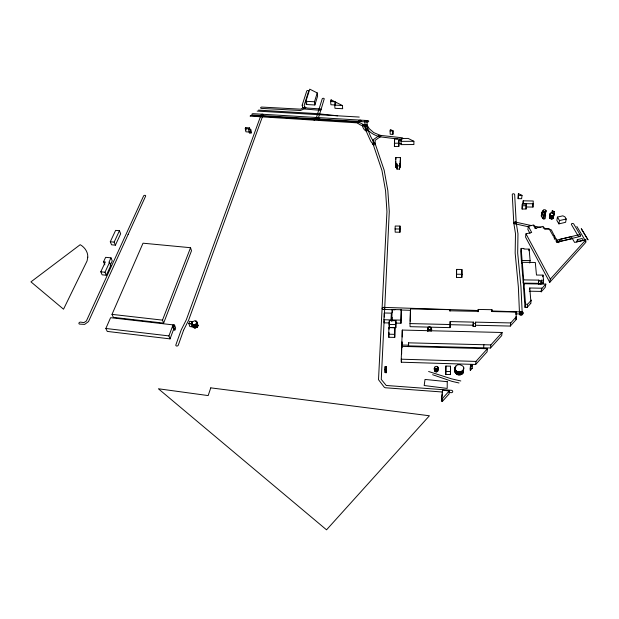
<?xml version="1.0" encoding="UTF-8"?>
<svg xmlns="http://www.w3.org/2000/svg" width="619" height="619" viewBox="0 0 619 619"><rect width="100%" height="100%" fill="white"/><g stroke="black" fill="none" stroke-linecap="round" stroke-linejoin="round"><path stroke-width="0.93" d="M554.09 214.027L554.09 214.584C548.875 219.141 549.076 208.913 554.09 214.027L552.96 218.615L551.367 218.94L549.742 218.198L549.424 217.076L550.221 216.232M553.533 217.88L553.193 216.735M428.015 327.327L427.667 330.979L428.015 327.327C430.375 325.308 432.712 328.766 431.327 331.111M427.744 331.033L427.69 327.892M427.953 330.592L427.768 328.72M428.51 331.041L428.526 329.494L427.969 329.053M429.122 331.235L429.137 329.695L428.526 329.494M430.437 331.095L430.46 329.556L431.373 328.024M431.01 330.685L431.033 329.146M431.203 330.755L431.25 327.668M434.623 370.673C432.495 364.746 440.496 364.901 437.826 371.005C435.583 373.845 433.23 369.396 434.716 367.191M434.817 371.183L434.693 367.663M435.134 371.532L434.886 368.173M435.459 371.733L435.203 368.522M435.838 371.864L435.528 368.723M436.457 371.918L436.534 368.909L437.633 368.413L437.966 367.423M437.099 371.748L437.176 368.738M437.324 368.762L437.385 366.502M437.548 371.423L437.633 368.413M437.826 371.005L437.749 366.881M410.018 323.582L410.49 308.912L450.005 309.662L450.013 310.792L478.27 311.372L478.208 309.43L491.958 309.709L492.051 311.55L516.246 312.053L516.107 319.636L510.311 326.066L475.369 325.254L475.407 326.484L473.125 326.43L473.334 322.112L450.137 321.586L450.021 327.629L410.072 326.67L410.018 323.582L450.16 324.526L450.021 327.629M410.242 321.176L410.49 308.912M441.409 401.05L442.508 390.163L449.208 390.999L449.069 393.97L442.546 401.197L441.409 401.05L441.626 399.294M442.43 392.384L442.508 390.163M442.546 401.197L442.655 398.249L449.208 390.999M400.996 323.219L401.298 309.732L392.237 309.546L391.75 319.922L400.903 320.131L400.996 323.219L395.526 323.095M401.244 359.19L401.716 346.361L487.408 348.729L487.099 351.809L475.686 364.459L401.336 362.208L401.244 359.19L475.949 361.411L487.408 348.729M402.35 347.29L401.824 342.578L402.28 330.059L502.086 332.496L501.707 335.606L490.534 347.994L408.633 345.882L408.579 342.833L490.859 344.915L502.086 332.496M401.336 362.208L401.437 359.461M401.638 353.975L401.716 346.361M401.909 345.626L402.048 341.781M402.226 336.976L402.28 330.059M400.903 320.131L401.298 309.732M445.897 366.046L445.788 374.441L450.408 374.588L450.547 371.578L450.516 366.185L445.897 366.046L445.788 374.441M394.736 337.409L394.899 327.753L388.98 327.613L388.662 334.206L388.809 337.262L394.736 337.409L394.899 327.753M395.804 327.66L395.858 320.719L389.328 320.572L389.142 324.433L389.281 327.505L395.804 327.66L395.858 320.719M399.959 232.195L399.998 226.074L395.224 226.036L395.084 228.953L395.193 232.156L399.959 232.195L399.998 226.074M449.943 311.225L450.005 309.662M396.972 163.95L396.972 169.111L399.572 169.103L399.665 167.184L400.222 167.184L400.431 157.59L395.812 157.613L395.587 167.192L397.065 167.192L396.972 163.95L395.487 163.95M400.222 167.184L400.431 157.59M389.281 327.505L389.328 320.572M391.425 313.144L391.1 319.915L383.927 319.752L384.298 312.99L391.425 313.144L391.324 321.068M391.974 321.122L392.144 317.361M399.572 169.103L399.58 163.934L400.137 163.934M401.073 140.289L401.019 141.364L413.871 141.279L413.902 144.537L401.097 144.622L401.073 140.289L398.86 140.304L398.798 146.432L394.411 146.463L394.543 138.911L399 138.88L398.961 139.577L401.151 139.561L401.197 138.478L408.169 138.424L413.871 141.279M401.097 144.622L401.151 143.538L398.946 143.554L398.798 146.432M450.516 366.185L450.408 374.588M384.105 320.882L381.258 379.385L386.217 385.467L451.375 390.287A1.408 1.192 7.9 0 1 452.721 391.587A1.408 1.192 7.9 0 1 451.259 392.67L449.348 392.531M384.298 317.052L389.274 211.528L387.842 190.59L384.151 170.148L375.269 143.987M388.809 337.262L389.034 332.558M396.972 169.111L397.065 167.192M456.605 269.404L456.52 277.413L461.813 277.49L461.991 274.302L461.898 269.474L456.605 269.404L456.52 277.413M395.587 167.192L395.858 161.76M386.488 372.684L386.48 366.641L385.126 366.603L384.956 369.659L385.126 372.646L386.488 372.684L386.48 366.641M394.411 146.463L394.597 143.02M385.126 372.646L385.126 366.603M463.36 370.464C464.536 374.286 459.035 376.267 456.42 374.038C452.93 371.385 454.686 363.771 459.716 364.676C471.16 367.872 455.166 377.66 455.058 367.369M454.849 371.717L455.011 368.7M455.305 366.719L454.795 371.083M455.066 372.398L455.228 369.381M455.344 372.932L455.507 369.914M455.669 367.585L455.746 366.069M455.777 373.474L455.94 370.456M461.898 269.474L461.813 277.49M456.42 374.038L456.59 371.021M457.255 374.51L457.433 371.501M457.975 374.766L458.153 371.756M458.795 374.928L458.981 371.918M459.716 374.952L459.902 371.934M460.606 374.812L460.791 371.802M461.372 374.549L461.565 371.532M462.107 374.131L462.3 371.114M462.718 373.582L462.919 370.564M463.136 372.994L463.561 367.438M463.438 372.282L463.685 367.872M473.125 326.43L473.334 322.112M470.262 368.274L470.502 365.241L472.436 365.303L472.189 368.336L470.316 370.41L470.262 368.274L472.189 368.336M470.316 370.41L470.502 365.241M475.369 325.254L475.624 322.135L510.729 322.932L516.548 316.495M475.407 326.484L475.624 322.135M478.015 311.783L478.208 309.43M475.686 364.459L475.949 361.411M483.617 347.801L483.911 344.721M192.819 325.904C192.88 329.966 200.262 326.863 197.175 324.07M491.796 311.287L491.958 309.709M191.805 322.909L192.633 324.549L194.598 324.82L196.463 323.706L196.881 322.019L195 320.681L192.238 321.88L191.805 322.909L193.229 327.196M490.534 347.994L490.859 344.915M518.42 193.592L518.142 198.668L521.616 198.691L522.034 195.395L518.42 193.592L518.142 198.668M441.958 396.647L442.291 394.009M522.328 204.061L522.126 209.067L526.088 208.99L526.521 205.701L526.297 203.984L522.328 204.061L522.126 209.067M522.8 204.108L523.217 200.811L533.245 201.005L532.982 207.063L525.709 206.97M526.297 203.984L526.088 208.99M510.311 326.066L510.729 322.932M521.152 248.405L520.718 251.654L521.639 263.733L522.08 260.506L521.152 248.405L523.891 248.443L523.937 249.047L529.129 249.101L530.104 260.607L529.748 263.036M528.355 226.283L531.682 232.45L525.988 233.827L525.546 237.092L549.742 282.341L585.164 243.074L585.876 239.785L574.618 242.455L572.343 238.617L556.744 242.246L555.877 240.737L557.077 240.458L556.001 238.671L554.864 238.934L553.742 236.945L554.732 236.713L554.245 235.793L553.224 235.994L548.937 228.434L544.867 229.386L543.118 226.361L535.443 228.171L533.694 224.945L528.355 226.283L527.899 229.556L529.972 233.402M538.329 283.332L538.391 284.059L542.979 283.479L543.528 280.268L543.01 275.122L536.472 275.037L535.303 262.471L522.281 262.317L521.84 265.551L523.241 283.107L538.329 283.332L538.855 280.121L523.697 279.904L523.241 283.107M515.913 314.421L516.246 312.053M408.269 346.694L408.579 342.833M523.968 283.719L523.504 286.922L525.044 307.411L527.094 307.457L530.746 303.403L531.249 300.23L530.762 300.215L529.763 287.997L541.679 288.214L541.176 291.843L545.262 287.317L545.819 284.106L523.968 283.719L525.523 304.246L525.044 307.411M528.897 250.726L529.129 249.101M529.516 289.591L529.763 287.997M527.094 307.457L527.581 304.285L531.249 300.23M542.793 218.639L541.269 215.938L541.772 212.65L542.437 212.495L542.12 211.938L543.459 211.628L545.625 215.435L545.107 218.724L543.776 219.033L543.977 215.188L543.304 215.342L542.793 218.639L543.459 218.476M542.12 211.938L541.935 215.783L541.269 215.938M542.871 212.085C542.159 209.965 545.091 208.765 546.051 210.568L544.875 214.94M543.056 211.76L543.312 210.112M543.908 214.205L544.294 211.737L543.126 210.445M544.426 214.236L544.813 211.768L545.865 211.342M543.776 219.033L543.977 215.188M545.006 214.12L545.393 211.652M545.347 214.631L546.051 210.568M538.391 284.059L538.855 280.121M549.386 217.385L549.966 213.779M549.424 217.633L550.229 213.323M549.556 217.934L550.098 214.646M549.742 218.198L550.283 214.901M550.306 218.631L550.848 215.335M551.792 213.377L552.202 210.909L554.454 211.621L553.897 214.925M550.972 218.878L551.521 215.582M551.367 218.94L551.916 215.652M552.349 213.246L552.759 210.777M540.859 283.448L541.393 280.237L543.528 280.268M540.921 284.098L541.393 280.237M551.808 218.956L552.357 215.66M552.574 213.656L552.852 212.008L552.202 210.909M552.225 218.902L552.775 215.613M542.739 276.732L543.01 275.122M552.651 218.77L553.2 215.474M552.96 218.615L553.518 215.319M553.401 217.021L553.966 213.725M553.231 218.383L553.788 215.095M541.176 291.843L541.679 288.214M557.44 217.091L556.86 220.387L558.895 223.885L565.596 222.306L566.207 219.01L564.938 216.867L562.849 215.822L557.44 217.091L559.483 220.588L558.895 223.885M554.307 239.174L554.732 236.713M556.783 242.091L557.077 240.458M549.742 282.341L550.322 279.123L585.876 239.785M558.88 242.725L559.475 239.452L571.236 236.713L572.273 238.508L560.497 241.248L559.475 239.452M393.158 130.911L390.078 130.965L390.194 134.215L392.67 134.362L393.258 134.161L393.158 130.911L390.388 129.526L390.078 130.965M576.823 242.099L577.326 239.638L582.131 238.493L583.206 240.296L578.394 241.433L577.326 239.638M334.693 105.091L335.544 102.081L342.4 105.509L342.686 108.727L335.003 108.31L334.693 105.091L342.4 105.509M335.266 104.998L330.925 104.758L330.6 101.547L331.095 99.852L334.964 101.787L335.189 104.201M314.878 104.975L317.593 96.115L317.23 92.912L309.748 89.175L305.887 101.307L306.297 104.503L314.878 104.975L314.498 101.771L317.23 92.912M306.297 104.503L306.846 102.769M192.091 326.817L191.078 323.822L191.913 321.571L189.662 321.292L188.826 323.559L189.847 326.546L192.091 326.817L192.919 324.565M174.891 330.028L175.626 328.031L174.543 325.052L173.506 324.929L172.755 326.933L173.854 329.904L174.891 330.028L173.8 327.049L174.543 325.052M251.074 133.031L250.672 129.286L248.962 129.17L248.745 129.75L249.372 132.923L251.074 133.031L250.672 129.286M245.263 128.644L245.642 127.63L249.449 127.87L249.07 128.884L245.263 128.644L245.905 131.808L249.697 132.048M173.614 326.368L173.065 324.882L110.584 317.686L105.864 328.472L107.249 331.413L170.039 338.879L173.846 328.704M249.372 132.923L249.589 132.334M170.039 338.879L168.917 335.916L173.065 324.882M163.633 323.11L191.495 250.788L190.551 247.708L143.012 243.197L112.008 314.367L113.347 317.338L163.633 323.11L162.495 320.131L190.551 247.708M103.551 261.814L105.346 261.992L100.789 271.803L102.112 274.813L106.306 275.254L110.809 265.412L109.532 262.386L108.921 262.324L110.987 257.844L105.648 257.318L103.551 261.814L104.851 264.839M115.397 245.17L120.651 233.789L119.452 230.725L115.629 230.369L110.298 241.75L111.552 244.799L115.397 245.17L114.159 242.114L119.452 230.725M106.306 275.254L104.998 272.236L109.532 262.386M434.646 370.208L434.917 369.713M470.548 367.384L472.436 365.303M541.718 288.64L545.819 284.106M380.523 136.582L375.099 140.381L375.292 144.095M379.168 135.53L373.172 139.778L373.141 144.281M430.46 329.556L429.137 329.695M557.224 242.021L559.027 241.58M571.685 238.501L579.817 236.512A1.284 0.898 8.9 0 0 580.452 235.375A1.284 0.898 8.9 0 0 578.765 234.787L556.535 240.195L551.351 229.912L542.894 227.823M552.852 212.008L554.454 211.621M559.483 220.588L566.207 219.01M544.287 215.745L545.625 215.435M522.544 205.779L526.521 205.701M394.311 143.221L398.721 143.19M396.88 165.869L399.487 165.861M518.544 195.372L522.034 195.395M395.084 228.953L399.866 228.991M533.454 203.767L523.403 203.643L523.217 200.811M522.08 260.506L530.104 260.607M456.675 274.232L461.991 274.302M538.925 280.848L541.455 280.887M529.268 291.193L541.138 291.417M408.246 345.17L402.265 345.054L402.249 342.64L401.824 342.578M530.259 303.395L530.746 303.403M525.523 304.246L527.581 304.285M473.373 323.311L475.663 323.366M389.452 322.956L384.097 322.832L383.927 319.752M450.005 324.696L473.094 325.223M389.142 324.433L395.688 324.58M388.662 334.206L394.613 334.345M384.956 369.659L386.318 369.698M445.912 371.431L450.547 371.578M383.517 307.38L478.239 310.514M491.765 310.962L520.765 311.922M383.362 309.415L394.899 309.802M400.671 309.995L410.289 310.312M516.068 313.848L520.873 314.011M399.294 139.074L401.692 139.174M330.6 101.547L334.964 101.787M305.887 101.307L314.498 101.771M359.252 117.061L257.179 111.095M258.463 110.12L316.936 113.61L337.672 115.815M248.745 129.75L250.455 129.866M544.294 211.737L544.813 211.768M442.655 392.028L385.328 387.757L384.322 387.262L378.511 379.695L386.945 211.636L385.567 190.76L381.954 170.449L373.164 144.389M435.908 368.854L436.534 368.909M110.298 241.75L114.159 242.114M110.809 265.412L110.205 265.35L112.256 260.885L110.987 257.844M100.789 271.803L104.998 272.236M112.008 314.367L162.495 320.131M188.826 323.559L191.078 323.822M172.755 326.933L173.8 327.049M105.864 328.472L168.917 335.916M380.097 135.36L401.917 137.735A1.083 0.72 -2.9 0 1 402.482 138.989M379.586 136.76L397.56 138.996M441.509 398.102L442.655 398.249M531.62 225.618L515.356 222.059M533.501 225.989L541.014 227.452M529.013 226.91L514.644 223.707M534.53 227.993L536.371 228.357M460.799 380.964L451.406 378.805L428.611 371.493M458.989 382.975L451.94 381.358L432.627 374.712M380.461 135.453L373.69 132.567L369.226 128.651L367.113 125.193M379.223 136.66A1.068 0.712 -4 0 1 379.408 135.429A1.068 0.712 -4 0 1 380.909 136.087A1.068 0.712 -4 0 1 379.223 136.66C373.443 134.927 367.725 131.483 365.148 125.789M544.937 213.215L545.54 214.267M375.184 143.825C371.067 138.517 368.228 132.002 367.175 125.355M373.257 144.552L370.766 141.294L366.1 130.918L365.086 125.626M586.123 242.006L576.838 226.453M580.46 235.382L573.79 224.078A1.261 0.882 8.1 0 0 572.134 223.498A1.261 0.882 8.1 0 0 571.484 224.612L578.123 235.924A1.284 0.898 8.9 0 0 579.81 236.52M541.772 212.65L543.304 215.342M525.988 233.827L550.322 279.123M193.329 324.813L194.343 327.807M193.167 324.774L194.173 327.761M192.849 324.658L193.863 327.644M191.944 322.383L193.646 327.536M191.844 322.685L193.399 327.35M191.797 323.211L193.012 326.894M194.598 324.82L195.596 327.807M194.32 324.859L195.325 327.853M193.956 324.882L194.962 327.869M193.592 324.859L194.598 327.853M195.643 324.41L196.641 327.405M195.318 324.588L196.316 327.575M194.962 324.72L195.96 327.706M194.784 324.774L195.782 327.761M196.61 323.497L197.6 326.492M196.463 323.706L197.453 326.7M196.347 323.838L197.345 326.832M196.223 323.969L197.221 326.956M196.091 324.085L197.09 327.08M195.952 324.201L196.95 327.188M195.805 324.31L196.796 327.304M196.749 321.679L197.925 325.3M196.579 321.431L197.894 325.749M196.184 321.075L197.863 325.896M197.755 326.198L195.983 320.944M245.642 127.63L246.122 130.005M249.449 127.87L249.759 129.456M516.223 222.832L517.971 233.734L517.685 253.063L520.966 286.945L522.266 314.328A1.354 1.037 9.3 0 1 521.005 315.35A1.354 1.037 9.3 0 1 519.581 314.274L519.48 312.935M513.778 222.925L515.488 233.649L515.163 253.032L518.358 286.914L519.48 312.912M542.809 281.769L542.979 283.479M331.095 99.852L331.258 101.462M335.544 102.081L335.699 103.69M522.281 262.317L523.697 279.904M532.781 204.301L532.982 207.063M515.929 316.982L516.107 319.636M367.183 125.409A1.052 0.689 -4.8 0 0 365.566 124.937A1.052 0.689 -4.8 0 0 365.643 126.129A1.052 0.689 -4.8 0 0 367.183 125.409L366.897 121.061A1.052 0.681 -4.8 0 0 365.806 120.457A1.052 0.681 -4.8 0 0 364.808 121.223L365.078 125.572M384.298 312.99L384.461 316.085M388.98 327.613L389.057 329.146M516.231 222.91L514.66 194.59A1.192 0.828 4.1 0 0 513.399 193.77A1.192 0.828 4.1 0 0 512.277 194.598L513.77 222.855M392.237 309.546L392.369 312.649M392.608 130.88L392.67 134.362M394.543 138.911L394.613 141.349M402.249 342.64L402.304 346.57M395.812 157.613L395.858 159.238M399.58 163.934L399.665 167.184M398.86 140.304L398.946 143.554M400.284 160.754L400.361 164.004M450.137 321.586L450.16 324.526M520.285 311.976A4.565 3.513 9.4 0 1 522.049 311.984A1.346 1.037 9.3 0 1 523.411 313.106A1.346 1.037 9.3 0 1 522.088 314.073A4.542 3.482 9.2 0 1 520.324 313.903M447.251 381.691L447.189 388.43L424.177 385.521L425.021 379.439L447.251 381.691M318.568 119.978L319.102 120.473L357.372 122.872C362.927 121.742 360.343 118.275 356.993 122.446C362.517 127.8 368.576 125.866 357.805 121.966L250.896 115.521L250.061 116.093L319.102 120.473L319.915 120.063L319.891 118.949C318.034 116.743 314.212 118.422 318.7 119.56L318.568 119.978M302.165 105.168L302.629 107.35L305.051 109.052L319.791 110.252A1.021 0.658 -7.1 0 0 320.998 109.656L324.186 98.978A1.014 0.642 -6.9 0 0 323.381 98.282A1.014 0.642 -6.9 0 0 322.205 98.878L316.216 118.221A1.037 0.673 -7.2 0 0 317.005 118.964A1.037 0.673 -7.2 0 0 318.228 118.353L320.998 109.656A1.021 0.658 -7.1 0 0 320.216 108.929L306.862 108.031L304.533 106.747L304.169 105.199L308.664 91.186A0.998 0.627 -7.6 0 0 307.898 90.506A0.998 0.627 -7.6 0 0 306.722 91.086L302.165 105.168M87.782 257.156L87.078 260.916L63.525 309.198L30.95 281.869L80.199 244.691C84.602 247.182 88.076 251.941 87.782 257.156M367.818 130.624C364.189 133.278 358.695 120.837 366.812 125.348C366.293 126.694 363.485 126.106 362.471 125.51C363.879 123.243 365.133 128.234 365.481 129.054L367.818 130.624M315.233 119.359L314.081 120.117L313.949 119.034C316.379 116.604 320.572 118.484 315.233 119.359M210.769 387.858L208.17 395.58L158.387 388.771L326.538 529.825L429.408 415.767L210.769 387.858M183.572 330.237L178.295 345.123A1.3 1.014 -21.5 0 1 176.717 346.036A1.3 1.014 -21.5 0 1 175.873 344.845L181.197 329.919L186.342 319.706L261.125 114.817A1.021 0.65 -9.8 0 1 262.348 114.213A1.021 0.65 -9.8 0 1 263.083 114.941L188.694 320.023L183.572 330.237M128.102 234.531L88.502 321.578L84.671 324.387L79.627 324.101A1.284 0.928 -25.2 0 1 78.992 322.956A1.284 0.928 -25.2 0 1 80.602 322.128L83.96 322.6L86.389 320.975L143.562 196.006A1.106 0.743 -17 0 1 144.939 195.318A1.106 0.743 -17 0 1 145.604 196.177L128.102 234.531M304.022 107.513L300.555 109.161L261.868 107.079A1.014 0.642 -9.8 0 0 260.653 107.683A1.014 0.642 -9.8 0 0 261.396 108.387L300.447 110.492L305.175 108.495A1.021 0.65 -7.8 0 0 305.43 107.567A1.021 0.65 -7.8 0 0 304.022 107.513M365.999 120.457L253.117 113.679A1.014 0.65 -10.3 0 0 251.894 114.283A1.014 0.65 -10.3 0 0 252.629 115.002L367.469 121.974A1.052 0.689 -4.7 0 0 368.7 121.378A1.052 0.689 -4.7 0 0 367.879 120.612L365.999 120.457M582.247 230.276L581.264 228.682L588.05 239.87L582.247 230.276M373.412 144.707A1.083 0.72 -4.3 0 0 375.238 144.374A1.083 0.72 -4.3 0 0 374 143.492A1.083 0.72 -4.3 0 0 373.412 144.707M519.79 313.57A1.346 1.037 9.2 0 0 522.08 313.407A1.346 1.037 9.2 0 0 520.587 311.922A1.346 1.037 9.2 0 0 519.79 313.57M382.759 309.268A1.277 1.014 -2.2 0 0 384.716 308.417A1.277 1.014 -2.2 0 0 382.844 307.504A1.277 1.014 -2.2 0 0 382.759 309.268M359.368 121.44A1.045 0.681 -5.1 0 0 361.07 120.945A1.045 0.681 -5.1 0 0 359.678 120.256A1.045 0.681 -5.1 0 0 359.368 121.44M514.049 223.397A1.23 0.874 5.1 0 0 516.145 223.242A1.23 0.874 5.1 0 0 514.799 222.012A1.23 0.874 5.1 0 0 514.049 223.397"/></g></svg>
